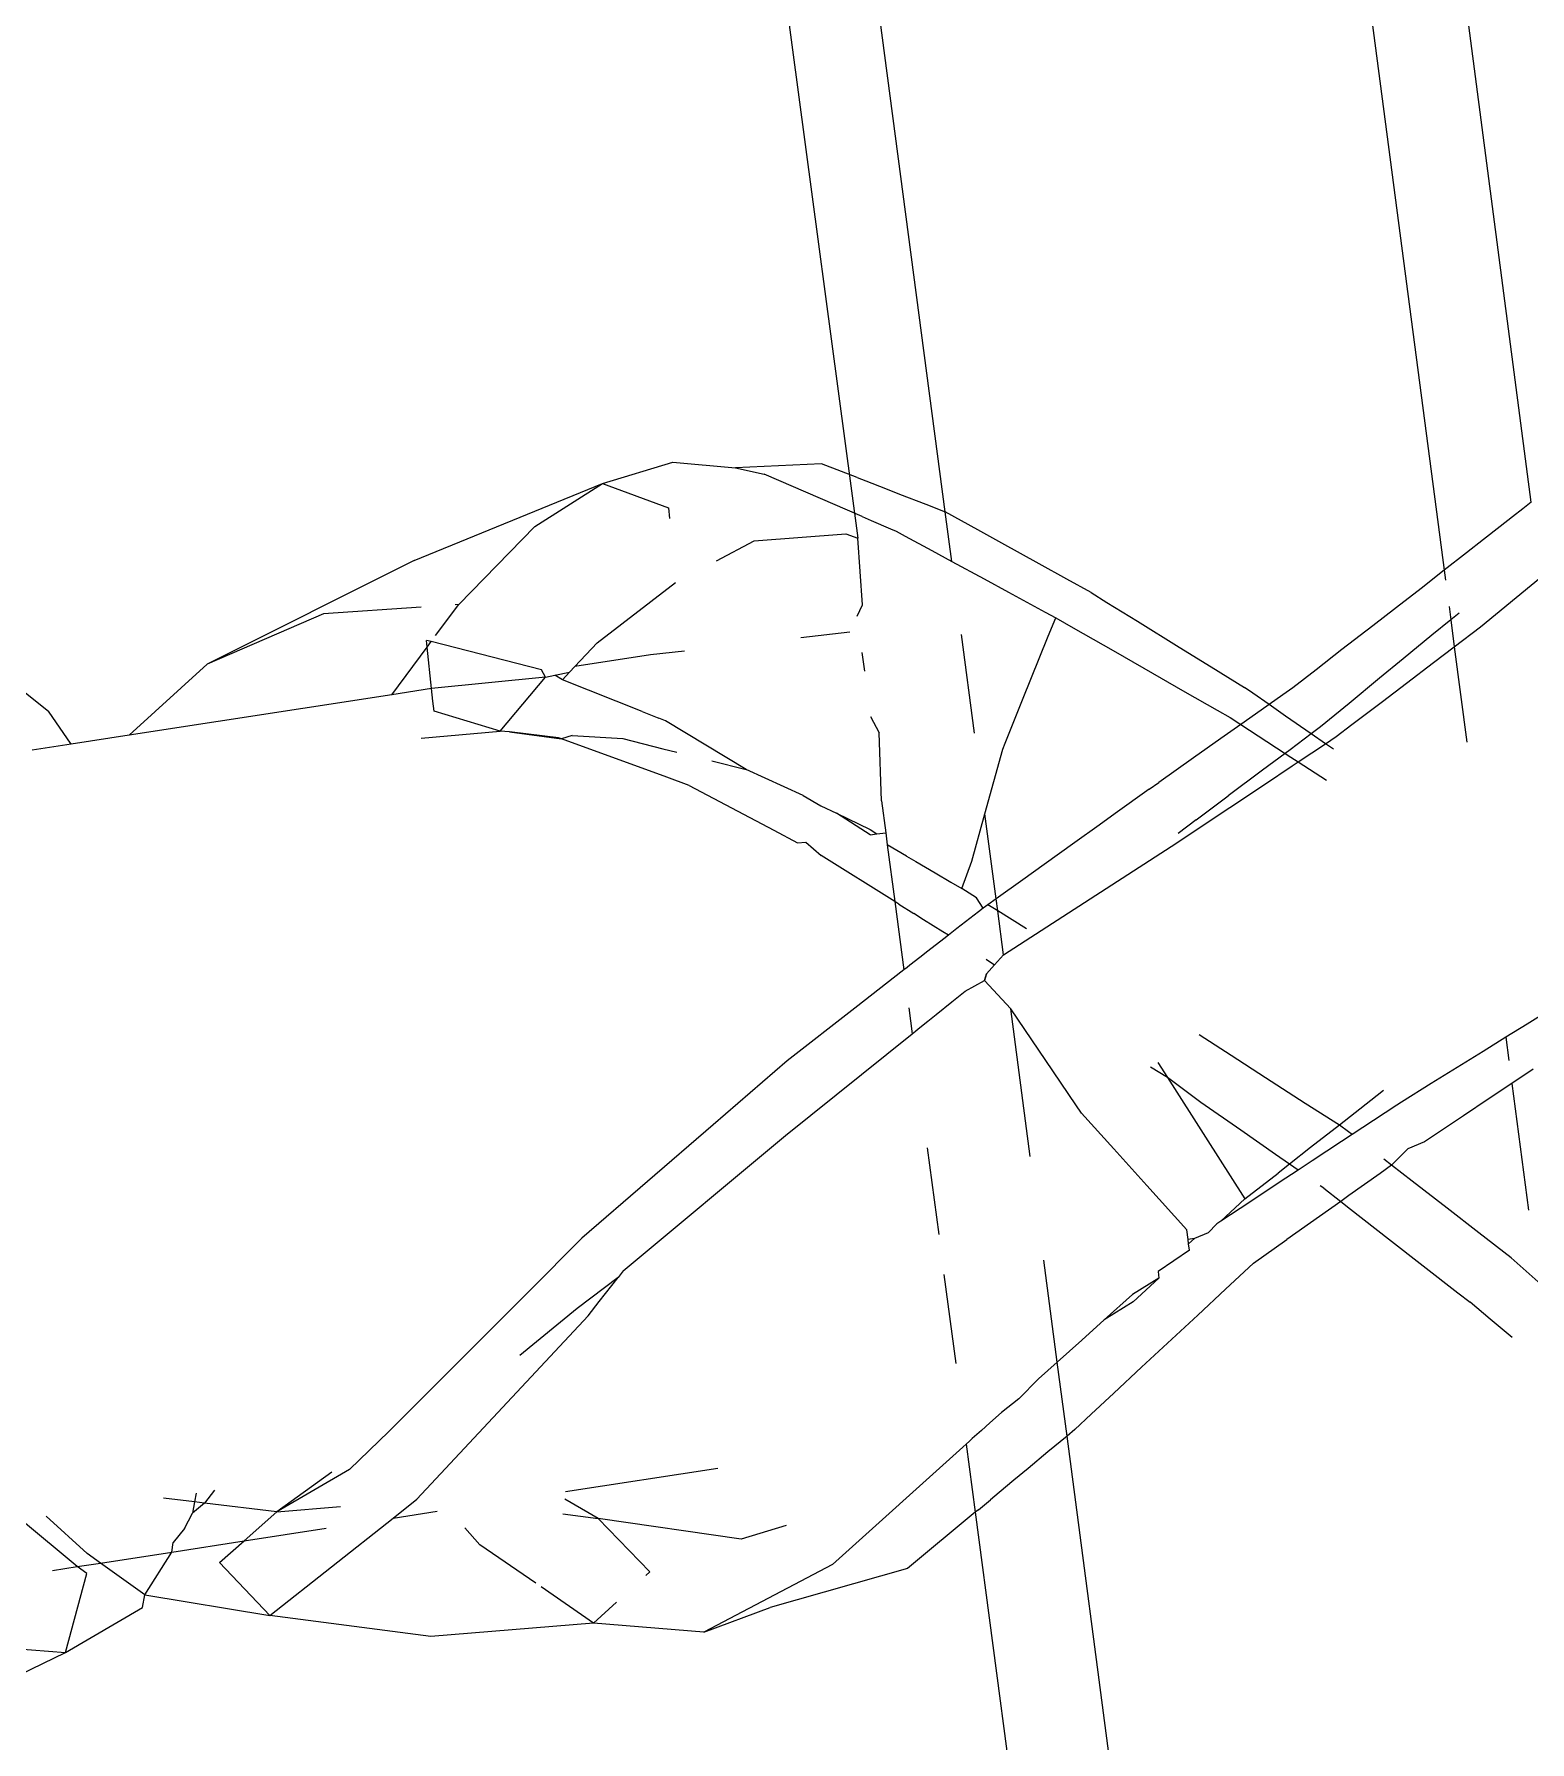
# Model space of a CAD drawing. Header units: inches. Extents: x 3324238 to 135265466, y -1036581 to 20094598.
# Drawn here: x 3354733.42 to 3354733.863, y -519081.742 to -519081.236 of the extents above; entities that cross this region are included whole.
import ezdxf

# ---------------------------------------------------------------- set-up
doc = ezdxf.new("R2010")
doc.units = ezdxf.units.IN
doc.header["$MEASUREMENT"] = 0
doc.layers.add('FURNITURE', color=32, linetype='Continuous', lineweight=13)

msp = doc.modelspace()

# ---------------------------------------------------------------- linework, layer by layer
for p, q in [((3354733.59361, -519079.54498, 0.00267), (3354733.8374, -519081.39483, 0.00267)), ((3354733.86313, -519081.37469, 0.00267), (3354733.6233, -519079.54168, 0.00267)), ((3354733.42058, -519079.56423, 0.00267), (3354733.6638, -519081.38536, 0.00267)), ((3354733.68965, -519081.37749, 0.00267), (3354733.45027, -519079.56092, 0.00267)), ((3354733.58827, -519081.36919, 0.00267), (3354733.60904, -519081.36285, 0.00267)), ((3354733.60904, -519081.36285, 0.00267), (3354733.62756, -519081.36447, 0.00267)), ((3354733.65308, -519081.36329, 0.00267), (3354733.62756, -519081.36447, 0.00267)), ((3354733.62756, -519081.36447, 0.00267), (3354733.63613, -519081.36638, 0.00267)), ((3354733.66359, -519081.36737, 0.00267), (3354733.65308, -519081.36329, 0.00267)), ((3354733.53245, -519081.39191, 0.00267), (3354733.58827, -519081.36919, 0.00267)), ((3354733.56817, -519081.38189, 0.00267), (3354733.58827, -519081.36919, 0.00267)), ((3354733.58827, -519081.36919, 0.00267), (3354733.60774, -519081.37631, 0.00267)), ((3354733.6651, -519081.37893, 0.00267), (3354733.63613, -519081.36638, 0.00267)), ((3354733.66359, -519081.36737, 0.00267), (3354733.66618, -519081.36837, 0.00267)), ((3354733.66618, -519081.36837, 0.00267), (3354733.67198, -519081.37062, 0.00267)), ((3354733.67198, -519081.37062, 0.00267), (3354733.6762, -519081.37226, 0.00267)), ((3354733.6762, -519081.37226, 0.00267), (3354733.68398, -519081.37528, 0.00267)), ((3354733.86313, -519081.37469, 0.00267), (3354733.86065, -519081.37663, 0.00267)), ((3354733.60774, -519081.37631, 0.00267), (3354733.60804, -519081.37947, 0.00267)), ((3354733.6651, -519081.37893, 0.00267), (3354733.66772, -519081.38006, 0.00267)), ((3354733.68398, -519081.37528, 0.00267), (3354733.68965, -519081.37749, 0.00267)), ((3354733.69162, -519081.3922, 0.00267), (3354733.68965, -519081.37749, 0.00267)), ((3354733.69935, -519081.38286, 0.00267), (3354733.68965, -519081.37749, 0.00267)), ((3354733.85761, -519081.37901, 0.00267), (3354733.85392, -519081.3819, 0.00267)), ((3354733.86065, -519081.37663, 0.00267), (3354733.85761, -519081.37901, 0.00267)), ((3354733.54568, -519081.40501, 0.00267), (3354733.56817, -519081.38189, 0.00267)), ((3354733.63314, -519081.38609, 0.00267), (3354733.66024, -519081.38401, 0.00267)), ((3354733.66024, -519081.38401, 0.00267), (3354733.6638, -519081.38536, 0.00267)), ((3354733.66772, -519081.38006, 0.00267), (3354733.67353, -519081.38258, 0.00267)), ((3354733.67353, -519081.38258, 0.00267), (3354733.67518, -519081.38329, 0.00267)), ((3354733.67518, -519081.38329, 0.00267), (3354733.67784, -519081.38474, 0.00267)), ((3354733.67784, -519081.38474, 0.00267), (3354733.68575, -519081.38902, 0.00267)), ((3354733.70649, -519081.38682, 0.00267), (3354733.69935, -519081.38286, 0.00267)), ((3354733.84811, -519081.41159, 0.00267), (3354733.88389, -519081.38214, 0.00267)), ((3354733.85392, -519081.3819, 0.00267), (3354733.849, -519081.38575, 0.00267)), ((3354733.62201, -519081.39203, 0.00267), (3354733.63314, -519081.38609, 0.00267)), ((3354733.66516, -519081.40504, 0.00267), (3354733.6638, -519081.38536, 0.00267)), ((3354733.68575, -519081.38902, 0.00267), (3354733.69162, -519081.3922, 0.00267)), ((3354733.71747, -519081.39291, 0.00267), (3354733.70649, -519081.38682, 0.00267)), ((3354733.84401, -519081.38966, 0.00267), (3354733.8374, -519081.39483, 0.00267)), ((3354733.849, -519081.38575, 0.00267), (3354733.84401, -519081.38966, 0.00267)), ((3354733.53245, -519081.39191, 0.00267), (3354733.47122, -519081.42258, 0.00267)), ((3354733.69162, -519081.3922, 0.00267), (3354733.70121, -519081.3974, 0.00267)), ((3354733.72567, -519081.39746, 0.00267), (3354733.71747, -519081.39291, 0.00267)), ((3354733.8374, -519081.39483, 0.00267), (3354733.83057, -519081.40018, 0.00267)), ((3354733.8374, -519081.39483, 0.00267), (3354733.83779, -519081.39774, 0.00267)), ((3354733.58668, -519081.41636, 0.00267), (3354733.60987, -519081.3985, 0.00267)), ((3354733.70121, -519081.3974, 0.00267), (3354733.7084, -519081.4013, 0.00267)), ((3354733.73286, -519081.40144, 0.00267), (3354733.72567, -519081.39746, 0.00267)), ((3354733.53885, -519081.41418, 0.00267), (3354733.54568, -519081.40501, 0.00267)), ((3354733.54568, -519081.40501, 0.00267), (3354733.54459, -519081.40508, 0.00267)), ((3354733.66362, -519081.40837, 0.00267), (3354733.66516, -519081.40504, 0.00267)), ((3354733.7084, -519081.4013, 0.00267), (3354733.7193, -519081.4072, 0.00267)), ((3354733.73286, -519081.40144, 0.00267), (3354733.73757, -519081.40435, 0.00267)), ((3354733.73757, -519081.40435, 0.00267), (3354733.74661, -519081.40994, 0.00267)), ((3354733.83057, -519081.40018, 0.00267), (3354733.82327, -519081.40583, 0.00267)), ((3354733.50567, -519081.40771, 0.00267), (3354733.47122, -519081.42258, 0.00267)), ((3354733.5346, -519081.40576, 0.00267), (3354733.50567, -519081.40771, 0.00267)), ((3354733.7193, -519081.4072, 0.00267), (3354733.72239, -519081.40888, 0.00267)), ((3354733.7202, -519081.41431, 0.00267), (3354733.72239, -519081.40888, 0.00267)), ((3354733.72239, -519081.40888, 0.00267), (3354733.72757, -519081.41185, 0.00267)), ((3354733.74661, -519081.40994, 0.00267), (3354733.75897, -519081.41758, 0.00267)), ((3354733.82327, -519081.40583, 0.00267), (3354733.81626, -519081.41126, 0.00267)), ((3354733.83934, -519081.40948, 0.00267), (3354733.83375, -519081.41401, 0.00267)), ((3354733.83882, -519081.40555, 0.00267), (3354733.83934, -519081.40948, 0.00267)), ((3354733.8418, -519081.40749, 0.00267), (3354733.83934, -519081.40948, 0.00267)), ((3354733.83934, -519081.40948, 0.00267), (3354733.84039, -519081.41746, 0.00267)), ((3354733.66141, -519081.41317, 0.00267), (3354733.64691, -519081.41483, 0.00267)), ((3354733.69831, -519081.44301, 0.00267), (3354733.69447, -519081.41387, 0.00267)), ((3354733.7126, -519081.43319, 0.00267), (3354733.7202, -519081.41431, 0.00267)), ((3354733.72757, -519081.41185, 0.00267), (3354733.73938, -519081.41861, 0.00267)), ((3354733.81626, -519081.41126, 0.00267), (3354733.80714, -519081.41833, 0.00267)), ((3354733.83375, -519081.41401, 0.00267), (3354733.82527, -519081.421, 0.00267)), ((3354733.84039, -519081.41746, 0.00267), (3354733.84811, -519081.41159, 0.00267)), ((3354733.52584, -519081.43167, 0.00267), (3354733.53634, -519081.41756, 0.00267)), ((3354733.53753, -519081.41595, 0.00267), (3354733.53612, -519081.4156, 0.00267)), ((3354733.53634, -519081.41756, 0.00267), (3354733.53612, -519081.4156, 0.00267)), ((3354733.53634, -519081.41756, 0.00267), (3354733.53753, -519081.41595, 0.00267)), ((3354733.53766, -519081.42985, 0.00267), (3354733.53634, -519081.41756, 0.00267)), ((3354733.57022, -519081.42426, 0.00267), (3354733.53753, -519081.41595, 0.00267)), ((3354733.58005, -519081.42333, 0.00267), (3354733.58668, -519081.41636, 0.00267)), ((3354733.6024, -519081.41989, 0.00267), (3354733.58005, -519081.42333, 0.00267)), ((3354733.61247, -519081.41874, 0.00267), (3354733.6024, -519081.41989, 0.00267)), ((3354733.66504, -519081.41913, 0.00267), (3354733.66578, -519081.4247, 0.00267)), ((3354733.73938, -519081.41861, 0.00267), (3354733.74844, -519081.4238, 0.00267)), ((3354733.75897, -519081.41758, 0.00267), (3354733.76846, -519081.42345, 0.00267)), ((3354733.80714, -519081.41833, 0.00267), (3354733.79949, -519081.42426, 0.00267)), ((3354733.83419, -519081.42218, 0.00267), (3354733.84039, -519081.41746, 0.00267)), ((3354733.84039, -519081.41746, 0.00267), (3354733.84411, -519081.44567, 0.00267)), ((3354733.40439, -519081.42081, 0.00267), (3354733.4242, -519081.43649, 0.00267)), ((3354733.4481, -519081.44363, 0.00267), (3354733.47122, -519081.42258, 0.00267)), ((3354733.57134, -519081.42649, 0.00267), (3354733.57022, -519081.42426, 0.00267)), ((3354733.57416, -519081.42589, 0.00267), (3354733.57848, -519081.42497, 0.00267)), ((3354733.57635, -519081.42722, 0.00267), (3354733.57848, -519081.42497, 0.00267)), ((3354733.57848, -519081.42497, 0.00267), (3354733.58005, -519081.42333, 0.00267)), ((3354733.74844, -519081.4238, 0.00267), (3354733.76065, -519081.43079, 0.00267)), ((3354733.76846, -519081.42345, 0.00267), (3354733.77827, -519081.42952, 0.00267)), ((3354733.79949, -519081.42426, 0.00267), (3354733.79259, -519081.42961, 0.00267)), ((3354733.82527, -519081.421, 0.00267), (3354733.81825, -519081.4268, 0.00267)), ((3354733.82622, -519081.42824, 0.00267), (3354733.83419, -519081.42218, 0.00267)), ((3354733.53766, -519081.42985, 0.00267), (3354733.52584, -519081.43167, 0.00267)), ((3354733.57134, -519081.42649, 0.00267), (3354733.53766, -519081.42985, 0.00267)), ((3354733.53806, -519081.43356, 0.00267), (3354733.53766, -519081.42985, 0.00267)), ((3354733.55798, -519081.44246, 0.00267), (3354733.57134, -519081.42649, 0.00267)), ((3354733.57134, -519081.42649, 0.00267), (3354733.57416, -519081.42589, 0.00267)), ((3354733.57635, -519081.42722, 0.00267), (3354733.57416, -519081.42589, 0.00267)), ((3354733.59999, -519081.43659, 0.00267), (3354733.57635, -519081.42722, 0.00267)), ((3354733.78076, -519081.43125, 0.00267), (3354733.77827, -519081.42952, 0.00267)), ((3354733.79259, -519081.42961, 0.00267), (3354733.78961, -519081.43171, 0.00267)), ((3354733.81825, -519081.4268, 0.00267), (3354733.80923, -519081.43423, 0.00267)), ((3354733.81912, -519081.43364, 0.00267), (3354733.82622, -519081.42824, 0.00267)), ((3354733.52584, -519081.43167, 0.00267), (3354733.4481, -519081.44363, 0.00267)), ((3354733.53838, -519081.43656, 0.00267), (3354733.53806, -519081.43356, 0.00267)), ((3354733.70744, -519081.446, 0.00267), (3354733.7126, -519081.43319, 0.00267)), ((3354733.76065, -519081.43079, 0.00267), (3354733.77014, -519081.43623, 0.00267)), ((3354733.78555, -519081.43458, 0.00267), (3354733.78076, -519081.43125, 0.00267)), ((3354733.78555, -519081.43458, 0.00267), (3354733.78154, -519081.43741, 0.00267)), ((3354733.78961, -519081.43171, 0.00267), (3354733.78555, -519081.43458, 0.00267)), ((3354733.79043, -519081.43798, 0.00267), (3354733.78555, -519081.43458, 0.00267)), ((3354733.80923, -519081.43423, 0.00267), (3354733.80081, -519081.44118, 0.00267)), ((3354733.81006, -519081.44053, 0.00267), (3354733.81912, -519081.43364, 0.00267)), ((3354733.43096, -519081.44627, 0.00267), (3354733.4242, -519081.43649, 0.00267)), ((3354733.55798, -519081.44246, 0.00267), (3354733.53838, -519081.43656, 0.00267)), ((3354733.59999, -519081.43659, 0.00267), (3354733.60491, -519081.43863, 0.00267)), ((3354733.60686, -519081.43944, 0.00267), (3354733.60491, -519081.43863, 0.00267)), ((3354733.63077, -519081.45385, 0.00267), (3354733.60686, -519081.43944, 0.00267)), ((3354733.66754, -519081.43807, 0.00267), (3354733.67016, -519081.44299, 0.00267)), ((3354733.77014, -519081.43623, 0.00267), (3354733.77399, -519081.43843, 0.00267)), ((3354733.77716, -519081.4405, 0.00267), (3354733.77125, -519081.44467, 0.00267)), ((3354733.77399, -519081.43843, 0.00267), (3354733.77716, -519081.4405, 0.00267)), ((3354733.78154, -519081.43741, 0.00267), (3354733.77716, -519081.4405, 0.00267)), ((3354733.77716, -519081.4405, 0.00267), (3354733.78236, -519081.44388, 0.00267)), ((3354733.79803, -519081.44327, 0.00267), (3354733.79043, -519081.43798, 0.00267)), ((3354733.80541, -519081.44407, 0.00267), (3354733.81006, -519081.44053, 0.00267)), ((3354733.4481, -519081.44363, 0.00267), (3354733.43096, -519081.44627, 0.00267)), ((3354733.5346, -519081.44452, 0.00267), (3354733.55798, -519081.44246, 0.00267)), ((3354733.56075, -519081.44263, 0.00267), (3354733.55798, -519081.44246, 0.00267)), ((3354733.57517, -519081.44439, 0.00267), (3354733.56075, -519081.44263, 0.00267)), ((3354733.56075, -519081.44263, 0.00267), (3354733.57611, -519081.44474, 0.00267)), ((3354733.57611, -519081.44474, 0.00267), (3354733.57517, -519081.44439, 0.00267)), ((3354733.57927, -519081.44375, 0.00267), (3354733.57611, -519081.44474, 0.00267)), ((3354733.60725, -519081.45611, 0.00267), (3354733.57611, -519081.44474, 0.00267)), ((3354733.57927, -519081.44375, 0.00267), (3354733.59425, -519081.44466, 0.00267)), ((3354733.59425, -519081.44466, 0.00267), (3354733.60611, -519081.44764, 0.00267)), ((3354733.67084, -519081.46311, 0.00267), (3354733.67016, -519081.44299, 0.00267)), ((3354733.77125, -519081.44467, 0.00267), (3354733.76314, -519081.4504, 0.00267)), ((3354733.78236, -519081.44388, 0.00267), (3354733.79031, -519081.44904, 0.00267)), ((3354733.79803, -519081.44327, 0.00267), (3354733.79175, -519081.44796, 0.00267)), ((3354733.80081, -519081.44118, 0.00267), (3354733.79803, -519081.44327, 0.00267)), ((3354733.80228, -519081.44616, 0.00267), (3354733.79803, -519081.44327, 0.00267)), ((3354733.80228, -519081.44616, 0.00267), (3354733.80541, -519081.44407, 0.00267)), ((3354733.43096, -519081.44627, 0.00267), (3354733.4194, -519081.44804, 0.00267)), ((3354733.60611, -519081.44764, 0.00267), (3354733.61028, -519081.44869, 0.00267)), ((3354733.70146, -519081.46688, 0.00267), (3354733.70673, -519081.44776, 0.00267)), ((3354733.70673, -519081.44776, 0.00267), (3354733.70744, -519081.446, 0.00267)), ((3354733.76314, -519081.4504, 0.00267), (3354733.7529, -519081.45763, 0.00267)), ((3354733.79031, -519081.44904, 0.00267), (3354733.78365, -519081.45402, 0.00267)), ((3354733.79175, -519081.44796, 0.00267), (3354733.79031, -519081.44904, 0.00267)), ((3354733.79031, -519081.44904, 0.00267), (3354733.79204, -519081.45017, 0.00267)), ((3354733.79204, -519081.45017, 0.00267), (3354733.79417, -519081.45155, 0.00267)), ((3354733.79417, -519081.45155, 0.00267), (3354733.80228, -519081.44616, 0.00267)), ((3354733.80459, -519081.44783, 0.00267), (3354733.80228, -519081.44616, 0.00267)), ((3354733.62058, -519081.45128, 0.00267), (3354733.63077, -519081.45385, 0.00267)), ((3354733.64763, -519081.46146, 0.00267), (3354733.63077, -519081.45385, 0.00267)), ((3354733.78365, -519081.45402, 0.00267), (3354733.77349, -519081.46163, 0.00267)), ((3354733.78418, -519081.4582, 0.00267), (3354733.79238, -519081.45274, 0.00267)), ((3354733.79238, -519081.45274, 0.00267), (3354733.79417, -519081.45155, 0.00267)), ((3354733.79417, -519081.45155, 0.00267), (3354733.80257, -519081.45701, 0.00267)), ((3354733.61392, -519081.45855, 0.00267), (3354733.60725, -519081.45611, 0.00267)), ((3354733.61392, -519081.45855, 0.00267), (3354733.63894, -519081.47181, 0.00267)), ((3354733.75009, -519081.45961, 0.00267), (3354733.74004, -519081.46682, 0.00267)), ((3354733.75009, -519081.45961, 0.00267), (3354733.7529, -519081.45763, 0.00267)), ((3354733.77393, -519081.46503, 0.00267), (3354733.78418, -519081.4582, 0.00267)), ((3354733.64763, -519081.46146, 0.00267), (3354733.65285, -519081.46452, 0.00267)), ((3354733.65285, -519081.46452, 0.00267), (3354733.65747, -519081.46676, 0.00267)), ((3354733.67084, -519081.46311, 0.00267), (3354733.67209, -519081.47258, 0.00267)), ((3354733.764, -519081.46873, 0.00267), (3354733.77349, -519081.46163, 0.00267)), ((3354733.7657, -519081.47051, 0.00267), (3354733.77393, -519081.46503, 0.00267)), ((3354733.65747, -519081.46676, 0.00267), (3354733.66751, -519081.47161, 0.00267)), ((3354733.66746, -519081.47311, 0.00267), (3354733.65747, -519081.46676, 0.00267)), ((3354733.69759, -519081.48091, 0.00267), (3354733.70146, -519081.46688, 0.00267)), ((3354733.70478, -519081.49209, 0.00267), (3354733.70146, -519081.46688, 0.00267)), ((3354733.73526, -519081.47024, 0.00267), (3354733.72801, -519081.47544, 0.00267)), ((3354733.74004, -519081.46682, 0.00267), (3354733.73526, -519081.47024, 0.00267)), ((3354733.764, -519081.46873, 0.00267), (3354733.75868, -519081.4727, 0.00267)), ((3354733.75971, -519081.4745, 0.00267), (3354733.7657, -519081.47051, 0.00267)), ((3354733.63894, -519081.47181, 0.00267), (3354733.64599, -519081.47555, 0.00267)), ((3354733.64599, -519081.47555, 0.00267), (3354733.64838, -519081.47528, 0.00267)), ((3354733.64838, -519081.47528, 0.00267), (3354733.65298, -519081.47926, 0.00267)), ((3354733.66746, -519081.47311, 0.00267), (3354733.66947, -519081.47288, 0.00267)), ((3354733.66751, -519081.47161, 0.00267), (3354733.66947, -519081.47288, 0.00267)), ((3354733.66947, -519081.47288, 0.00267), (3354733.67209, -519081.47258, 0.00267)), ((3354733.67209, -519081.47258, 0.00267), (3354733.67255, -519081.47609, 0.00267)), ((3354733.72801, -519081.47544, 0.00267), (3354733.71902, -519081.48188, 0.00267)), ((3354733.75654, -519081.47661, 0.00267), (3354733.75971, -519081.4745, 0.00267)), ((3354733.67477, -519081.49291, 0.00267), (3354733.65298, -519081.47926, 0.00267)), ((3354733.67255, -519081.47609, 0.00267), (3354733.67477, -519081.49291, 0.00267)), ((3354733.6782, -519081.47941, 0.00267), (3354733.67255, -519081.47609, 0.00267)), ((3354733.6782, -519081.47941, 0.00267), (3354733.68103, -519081.48108, 0.00267)), ((3354733.69459, -519081.48904, 0.00267), (3354733.69759, -519081.48091, 0.00267)), ((3354733.70696, -519081.50866, 0.00267), (3354733.75654, -519081.47661, 0.00267)), ((3354733.68103, -519081.48108, 0.00267), (3354733.68672, -519081.48442, 0.00267)), ((3354733.68672, -519081.48442, 0.00267), (3354733.69134, -519081.48712, 0.00267)), ((3354733.71902, -519081.48188, 0.00267), (3354733.71263, -519081.48646, 0.00267)), ((3354733.69134, -519081.48712, 0.00267), (3354733.69459, -519081.48904, 0.00267)), ((3354733.69899, -519081.49178, 0.00267), (3354733.69459, -519081.48904, 0.00267)), ((3354733.71263, -519081.48646, 0.00267), (3354733.70478, -519081.49209, 0.00267)), ((3354733.67477, -519081.49291, 0.00267), (3354733.67743, -519081.51314, 0.00267)), ((3354733.67595, -519081.49365, 0.00267), (3354733.67477, -519081.49291, 0.00267)), ((3354733.67595, -519081.49365, 0.00267), (3354733.68043, -519081.49646, 0.00267)), ((3354733.69952, -519081.49594, 0.00267), (3354733.69315, -519081.5009, 0.00267)), ((3354733.7009, -519081.49487, 0.00267), (3354733.69899, -519081.49178, 0.00267)), ((3354733.7009, -519081.49487, 0.00267), (3354733.69952, -519081.49594, 0.00267)), ((3354733.70232, -519081.49385, 0.00267), (3354733.7009, -519081.49487, 0.00267)), ((3354733.70478, -519081.49209, 0.00267), (3354733.70232, -519081.49385, 0.00267)), ((3354733.70525, -519081.49568, 0.00267), (3354733.70232, -519081.49385, 0.00267)), ((3354733.70525, -519081.49568, 0.00267), (3354733.70478, -519081.49209, 0.00267)), ((3354733.70696, -519081.50866, 0.00267), (3354733.70525, -519081.49568, 0.00267)), ((3354733.71373, -519081.50096, 0.00267), (3354733.70525, -519081.49568, 0.00267)), ((3354733.6833, -519081.49826, 0.00267), (3354733.68043, -519081.49646, 0.00267)), ((3354733.68898, -519081.50182, 0.00267), (3354733.6833, -519081.49826, 0.00267)), ((3354733.69315, -519081.5009, 0.00267), (3354733.69064, -519081.50286, 0.00267)), ((3354733.68925, -519081.50394, 0.00267), (3354733.68453, -519081.50761, 0.00267)), ((3354733.69064, -519081.50286, 0.00267), (3354733.68898, -519081.50182, 0.00267)), ((3354733.69064, -519081.50286, 0.00267), (3354733.68925, -519081.50394, 0.00267)), ((3354733.68213, -519081.50949, 0.00267), (3354733.67922, -519081.51175, 0.00267)), ((3354733.68453, -519081.50761, 0.00267), (3354733.68213, -519081.50949, 0.00267)), ((3354733.70178, -519081.50999, 0.00267), (3354733.70432, -519081.51166, 0.00267)), ((3354733.70432, -519081.51166, 0.00267), (3354733.70696, -519081.50866, 0.00267)), ((3354733.67743, -519081.51314, 0.00267), (3354733.66295, -519081.52442, 0.00267)), ((3354733.67841, -519081.51238, 0.00267), (3354733.67743, -519081.51314, 0.00267)), ((3354733.67922, -519081.51175, 0.00267), (3354733.67841, -519081.51238, 0.00267)), ((3354733.69559, -519081.51943, 0.00267), (3354733.70133, -519081.5163, 0.00267)), ((3354733.70189, -519081.51433, 0.00267), (3354733.70133, -519081.5163, 0.00267)), ((3354733.70133, -519081.5163, 0.00267), (3354733.70189, -519081.51433, 0.00267)), ((3354733.70907, -519081.52464, 0.00267), (3354733.70133, -519081.5163, 0.00267)), ((3354733.70189, -519081.51433, 0.00267), (3354733.70432, -519081.51166, 0.00267)), ((3354733.69167, -519081.52258, 0.00267), (3354733.69559, -519081.51943, 0.00267)), ((3354733.66295, -519081.52442, 0.00267), (3354733.64286, -519081.54006, 0.00267)), ((3354733.67891, -519081.52435, 0.00267), (3354733.67992, -519081.53201, 0.00267)), ((3354733.68458, -519081.52827, 0.00267), (3354733.687, -519081.52633, 0.00267)), ((3354733.687, -519081.52633, 0.00267), (3354733.69167, -519081.52258, 0.00267)), ((3354733.71484, -519081.5684, 0.00267), (3354733.70907, -519081.52464, 0.00267)), ((3354733.71948, -519081.53996, 0.00267), (3354733.70907, -519081.52464, 0.00267)), ((3354733.86745, -519081.52574, 0.00267), (3354733.86198, -519081.52914, 0.00267)), ((3354733.67992, -519081.53201, 0.00267), (3354733.68089, -519081.53123, 0.00267)), ((3354733.68089, -519081.53123, 0.00267), (3354733.68171, -519081.53058, 0.00267)), ((3354733.68171, -519081.53058, 0.00267), (3354733.68458, -519081.52827, 0.00267)), ((3354733.86198, -519081.52914, 0.00267), (3354733.85563, -519081.53308, 0.00267)), ((3354733.64237, -519081.56214, 0.00267), (3354733.67992, -519081.53201, 0.00267)), ((3354733.77433, -519081.53847, 0.00267), (3354733.76489, -519081.53233, 0.00267)), ((3354733.85563, -519081.53308, 0.00267), (3354733.84894, -519081.53724, 0.00267)), ((3354733.85563, -519081.53308, 0.00267), (3354733.85653, -519081.53991, 0.00267)), ((3354733.64286, -519081.54006, 0.00267), (3354733.62101, -519081.55896, 0.00267)), ((3354733.7284, -519081.55307, 0.00267), (3354733.71948, -519081.53996, 0.00267)), ((3354733.75259, -519081.5405, 0.00267), (3354733.75547, -519081.54502, 0.00267)), ((3354733.78448, -519081.54507, 0.00267), (3354733.77433, -519081.53847, 0.00267)), ((3354733.84894, -519081.53724, 0.00267), (3354733.84122, -519081.54203, 0.00267)), ((3354733.75547, -519081.54502, 0.00267), (3354733.75043, -519081.54193, 0.00267)), ((3354733.75547, -519081.54502, 0.00267), (3354733.76674, -519081.56266, 0.00267)), ((3354733.76538, -519081.55237, 0.00267), (3354733.75547, -519081.54502, 0.00267)), ((3354733.79619, -519081.55269, 0.00267), (3354733.78448, -519081.54507, 0.00267)), ((3354733.84122, -519081.54203, 0.00267), (3354733.83356, -519081.54678, 0.00267)), ((3354733.8637, -519081.54252, 0.00267), (3354733.85742, -519081.54673, 0.00267)), ((3354733.81945, -519081.54886, 0.00267), (3354733.81572, -519081.55177, 0.00267)), ((3354733.83356, -519081.54678, 0.00267), (3354733.82478, -519081.55223, 0.00267)), ((3354733.85073, -519081.55122, 0.00267), (3354733.8431, -519081.55633, 0.00267)), ((3354733.85742, -519081.54673, 0.00267), (3354733.85073, -519081.55122, 0.00267)), ((3354733.85742, -519081.54673, 0.00267), (3354733.86236, -519081.5842, 0.00267)), ((3354733.73004, -519081.55548, 0.00267), (3354733.7284, -519081.55307, 0.00267)), ((3354733.73958, -519081.56607, 0.00267), (3354733.73004, -519081.55548, 0.00267)), ((3354733.77715, -519081.56058, 0.00267), (3354733.76538, -519081.55237, 0.00267)), ((3354733.80639, -519081.55906, 0.00267), (3354733.79619, -519081.55269, 0.00267)), ((3354733.81572, -519081.55177, 0.00267), (3354733.80639, -519081.55906, 0.00267)), ((3354733.82335, -519081.55313, 0.00267), (3354733.81647, -519081.55767, 0.00267)), ((3354733.82478, -519081.55223, 0.00267), (3354733.82335, -519081.55313, 0.00267)), ((3354733.8431, -519081.55633, 0.00267), (3354733.83544, -519081.56147, 0.00267)), ((3354733.62101, -519081.55896, 0.00267), (3354733.58216, -519081.59256, 0.00267)), ((3354733.78748, -519081.56779, 0.00267), (3354733.77715, -519081.56058, 0.00267)), ((3354733.80639, -519081.55906, 0.00267), (3354733.79785, -519081.56573, 0.00267)), ((3354733.8091, -519081.56108, 0.00267), (3354733.80639, -519081.55906, 0.00267)), ((3354733.81011, -519081.56186, 0.00267), (3354733.8091, -519081.56108, 0.00267)), ((3354733.81647, -519081.55767, 0.00267), (3354733.81011, -519081.56186, 0.00267)), ((3354733.83544, -519081.56147, 0.00267), (3354733.83159, -519081.56405, 0.00267)), ((3354733.59439, -519081.60221, 0.00267), (3354733.64237, -519081.56214, 0.00267)), ((3354733.68437, -519081.56582, 0.00267), (3354733.68775, -519081.59142, 0.00267)), ((3354733.74932, -519081.5769, 0.00267), (3354733.73958, -519081.56607, 0.00267)), ((3354733.76674, -519081.56266, 0.00267), (3354733.7784, -519081.58092, 0.00267)), ((3354733.79785, -519081.56573, 0.00267), (3354733.79156, -519081.57064, 0.00267)), ((3354733.80703, -519081.5639, 0.00267), (3354733.79835, -519081.56963, 0.00267)), ((3354733.81011, -519081.56186, 0.00267), (3354733.80703, -519081.5639, 0.00267)), ((3354733.82662, -519081.56613, 0.00267), (3354733.82184, -519081.57095, 0.00267)), ((3354733.83159, -519081.56405, 0.00267), (3354733.82662, -519081.56613, 0.00267)), ((3354733.79156, -519081.57064, 0.00267), (3354733.78748, -519081.56779, 0.00267)), ((3354733.79156, -519081.57064, 0.00267), (3354733.7882, -519081.57327, 0.00267)), ((3354733.79412, -519081.57242, 0.00267), (3354733.79156, -519081.57064, 0.00267)), ((3354733.79835, -519081.56963, 0.00267), (3354733.79412, -519081.57242, 0.00267)), ((3354733.82184, -519081.57095, 0.00267), (3354733.81847, -519081.57334, 0.00267)), ((3354733.82184, -519081.57095, 0.00267), (3354733.81949, -519081.56913, 0.00267)), ((3354733.82787, -519081.57561, 0.00267), (3354733.82184, -519081.57095, 0.00267)), ((3354733.76121, -519081.5901, 0.00267), (3354733.74932, -519081.5769, 0.00267)), ((3354733.7784, -519081.58092, 0.00267), (3354733.7882, -519081.57327, 0.00267)), ((3354733.78857, -519081.57609, 0.00267), (3354733.77985, -519081.58184, 0.00267)), ((3354733.79412, -519081.57242, 0.00267), (3354733.78857, -519081.57609, 0.00267)), ((3354733.81847, -519081.57334, 0.00267), (3354733.80914, -519081.57994, 0.00267)), ((3354733.83827, -519081.58367, 0.00267), (3354733.82787, -519081.57561, 0.00267)), ((3354733.7784, -519081.58092, 0.00267), (3354733.77123, -519081.58753, 0.00267)), ((3354733.77985, -519081.58184, 0.00267), (3354733.77123, -519081.58753, 0.00267)), ((3354733.80675, -519081.58164, 0.00267), (3354733.80044, -519081.58611, 0.00267)), ((3354733.80178, -519081.57777, 0.00267), (3354733.8007, -519081.57702, 0.00267)), ((3354733.80178, -519081.57777, 0.00267), (3354733.80675, -519081.58164, 0.00267)), ((3354733.80914, -519081.57994, 0.00267), (3354733.80675, -519081.58164, 0.00267)), ((3354733.80675, -519081.58164, 0.00267), (3354733.80967, -519081.58392, 0.00267)), ((3354733.80044, -519081.58611, 0.00267), (3354733.79079, -519081.59294, 0.00267)), ((3354733.80967, -519081.58392, 0.00267), (3354733.82093, -519081.59269, 0.00267)), ((3354733.84767, -519081.59094, 0.00267), (3354733.83827, -519081.58367, 0.00267)), ((3354733.76157, -519081.59292, 0.00267), (3354733.76121, -519081.5901, 0.00267)), ((3354733.76753, -519081.59094, 0.00267), (3354733.7635, -519081.59264, 0.00267)), ((3354733.77011, -519081.58827, 0.00267), (3354733.76753, -519081.59094, 0.00267)), ((3354733.77123, -519081.58753, 0.00267), (3354733.77011, -519081.58827, 0.00267)), ((3354733.85723, -519081.59835, 0.00267), (3354733.84767, -519081.59094, 0.00267)), ((3354733.58216, -519081.59256, 0.00267), (3354733.56648, -519081.60823, 0.00267)), ((3354733.76197, -519081.59608, 0.00267), (3354733.75268, -519081.60238, 0.00267)), ((3354733.7635, -519081.59264, 0.00267), (3354733.76157, -519081.59292, 0.00267)), ((3354733.76174, -519081.59423, 0.00267), (3354733.76157, -519081.59292, 0.00267)), ((3354733.7635, -519081.59264, 0.00267), (3354733.76174, -519081.59423, 0.00267)), ((3354733.76197, -519081.59608, 0.00267), (3354733.76174, -519081.59423, 0.00267)), ((3354733.78096, -519081.59991, 0.00267), (3354733.79079, -519081.59294, 0.00267)), ((3354733.82093, -519081.59269, 0.00267), (3354733.83117, -519081.60067, 0.00267)), ((3354733.59439, -519081.60221, 0.00267), (3354733.59286, -519081.60418, 0.00267)), ((3354733.72285, -519081.62922, 0.00267), (3354733.71887, -519081.59904, 0.00267)), ((3354733.78096, -519081.59991, 0.00267), (3354733.77266, -519081.60763, 0.00267)), ((3354733.83117, -519081.60067, 0.00267), (3354733.84146, -519081.6087, 0.00267)), ((3354733.86517, -519081.60548, 0.00267), (3354733.85723, -519081.59835, 0.00267)), ((3354733.59286, -519081.60418, 0.00267), (3354733.58072, -519081.61338, 0.00267)), ((3354733.58729, -519081.61132, 0.00267), (3354733.59286, -519081.60418, 0.00267)), ((3354733.68931, -519081.60328, 0.00267), (3354733.69279, -519081.62967, 0.00267)), ((3354733.75295, -519081.6044, 0.00267), (3354733.74508, -519081.60921, 0.00267)), ((3354733.75295, -519081.6044, 0.00267), (3354733.74536, -519081.6114, 0.00267)), ((3354733.75268, -519081.60238, 0.00267), (3354733.75295, -519081.6044, 0.00267)), ((3354733.56648, -519081.60823, 0.00267), (3354733.55242, -519081.62229, 0.00267)), ((3354733.584, -519081.61553, 0.00267), (3354733.58729, -519081.61132, 0.00267)), ((3354733.74508, -519081.60921, 0.00267), (3354733.73678, -519081.61668, 0.00267)), ((3354733.74536, -519081.6114, 0.00267), (3354733.73678, -519081.61668, 0.00267)), ((3354733.77266, -519081.60763, 0.00267), (3354733.76442, -519081.61531, 0.00267)), ((3354733.84146, -519081.6087, 0.00267), (3354733.84508, -519081.61151, 0.00267)), ((3354733.85104, -519081.61652, 0.00267), (3354733.84508, -519081.61151, 0.00267)), ((3354733.53332, -519081.6698, 0.00267), (3354733.584, -519081.61553, 0.00267)), ((3354733.58072, -519081.61338, 0.00267), (3354733.56372, -519081.62728, 0.00267)), ((3354733.73678, -519081.61668, 0.00267), (3354733.73009, -519081.62271, 0.00267)), ((3354733.76442, -519081.61531, 0.00267), (3354733.75548, -519081.62363, 0.00267)), ((3354733.85753, -519081.62197, 0.00267), (3354733.85104, -519081.61652, 0.00267)), ((3354733.55242, -519081.62229, 0.00267), (3354733.52496, -519081.64974, 0.00267)), ((3354733.73009, -519081.62271, 0.00267), (3354733.72285, -519081.62922, 0.00267)), ((3354733.75548, -519081.62363, 0.00267), (3354733.74783, -519081.63075, 0.00267)), ((3354733.72285, -519081.62922, 0.00267), (3354733.71733, -519081.63419, 0.00267)), ((3354733.72574, -519081.6511, 0.00267), (3354733.72285, -519081.62922, 0.00267)), ((3354733.74783, -519081.63075, 0.00267), (3354733.73964, -519081.63838, 0.00267)), ((3354733.71733, -519081.63419, 0.00267), (3354733.7115, -519081.6401, 0.00267)), ((3354733.7115, -519081.6401, 0.00267), (3354733.7063, -519081.64412, 0.00267)), ((3354733.73964, -519081.63838, 0.00267), (3354733.7329, -519081.64465, 0.00267)), ((3354733.70292, -519081.64716, 0.00267), (3354733.70038, -519081.64945, 0.00267)), ((3354733.7063, -519081.64412, 0.00267), (3354733.70292, -519081.64716, 0.00267)), ((3354733.7329, -519081.64465, 0.00267), (3354733.72804, -519081.64918, 0.00267)), ((3354733.52496, -519081.64974, 0.00267), (3354733.51339, -519081.66101, 0.00267)), ((3354733.69683, -519081.65265, 0.00267), (3354733.69593, -519081.65347, 0.00267)), ((3354733.69769, -519081.65187, 0.00267), (3354733.69683, -519081.65265, 0.00267)), ((3354733.70038, -519081.64945, 0.00267), (3354733.69769, -519081.65187, 0.00267)), ((3354733.72574, -519081.6511, 0.00267), (3354733.72011, -519081.65577, 0.00267)), ((3354733.72804, -519081.64918, 0.00267), (3354733.72574, -519081.6511, 0.00267)), ((3354733.95738, -519083.40878, 0.00267), (3354733.72574, -519081.6511, 0.00267)), ((3354733.69593, -519081.65347, 0.00267), (3354733.65636, -519081.68911, 0.00267)), ((3354733.69593, -519081.65347, 0.00267), (3354733.69858, -519081.67365, 0.00267)), ((3354733.72011, -519081.65577, 0.00267), (3354733.71421, -519081.66067, 0.00267)), ((3354733.51339, -519081.66101, 0.00267), (3354733.49188, -519081.67353, 0.00267)), ((3354733.50816, -519081.66182, 0.00267), (3354733.49188, -519081.67353, 0.00267)), ((3354733.57733, -519081.6675, 0.00267), (3354733.62234, -519081.66058, 0.00267)), ((3354733.71421, -519081.66067, 0.00267), (3354733.70998, -519081.66418, 0.00267)), ((3354733.4734, -519081.66716, 0.00267), (3354733.47042, -519081.67094, 0.00267)), ((3354733.70564, -519081.66779, 0.00267), (3354733.70305, -519081.66994, 0.00267)), ((3354733.70998, -519081.66418, 0.00267), (3354733.70564, -519081.66779, 0.00267)), ((3354733.4675, -519081.67059, 0.00267), (3354733.4583, -519081.66949, 0.00267)), ((3354733.4675, -519081.67059, 0.00267), (3354733.46689, -519081.67388, 0.00267)), ((3354733.47042, -519081.67094, 0.00267), (3354733.46689, -519081.67388, 0.00267)), ((3354733.46798, -519081.668, 0.00267), (3354733.4675, -519081.67059, 0.00267)), ((3354733.47042, -519081.67094, 0.00267), (3354733.4675, -519081.67059, 0.00267)), ((3354733.49188, -519081.67353, 0.00267), (3354733.47042, -519081.67094, 0.00267)), ((3354733.49188, -519081.67353, 0.00267), (3354733.51064, -519081.67191, 0.00267)), ((3354733.52629, -519081.67536, 0.00267), (3354733.53332, -519081.6698, 0.00267)), ((3354733.58699, -519081.67553, 0.00267), (3354733.57704, -519081.66977, 0.00267)), ((3354733.69949, -519081.6729, 0.00267), (3354733.69858, -519081.67365, 0.00267)), ((3354733.69949, -519081.6729, 0.00267), (3354733.70305, -519081.66994, 0.00267)), ((3354733.43275, -519081.68975, 0.00267), (3354733.41624, -519081.67596, 0.00267)), ((3354733.43565, -519081.68583, 0.00267), (3354733.42351, -519081.67484, 0.00267)), ((3354733.46447, -519081.67848, 0.00267), (3354733.46689, -519081.67388, 0.00267)), ((3354733.48212, -519081.68215, 0.00267), (3354733.49188, -519081.67353, 0.00267)), ((3354733.48977, -519081.70422, 0.00267), (3354733.52629, -519081.67536, 0.00267)), ((3354733.52629, -519081.67536, 0.00267), (3354733.53929, -519081.67336, 0.00267)), ((3354733.57647, -519081.67416, 0.00267), (3354733.58699, -519081.67553, 0.00267)), ((3354733.58699, -519081.67553, 0.00267), (3354733.60222, -519081.69134, 0.00267)), ((3354733.6293, -519081.68162, 0.00267), (3354733.58699, -519081.67553, 0.00267)), ((3354733.64258, -519081.67755, 0.00267), (3354733.6293, -519081.68162, 0.00267)), ((3354733.69858, -519081.67365, 0.00267), (3354733.67848, -519081.69035, 0.00267)), ((3354733.69858, -519081.67365, 0.00267), (3354733.92706, -519083.40731, 0.00267)), ((3354733.46079, -519081.68543, 0.00267), (3354733.48212, -519081.68215, 0.00267)), ((3354733.46079, -519081.68543, 0.00267), (3354733.46116, -519081.68266, 0.00267)), ((3354733.46447, -519081.67848, 0.00267), (3354733.46116, -519081.68266, 0.00267)), ((3354733.47491, -519081.68852, 0.00267), (3354733.48212, -519081.68215, 0.00267)), ((3354733.48212, -519081.68215, 0.00267), (3354733.50644, -519081.67841, 0.00267)), ((3354733.55194, -519081.68329, 0.00267), (3354733.54746, -519081.67823, 0.00267)), ((3354733.43965, -519081.68869, 0.00267), (3354733.43565, -519081.68583, 0.00267)), ((3354733.43965, -519081.68869, 0.00267), (3354733.46079, -519081.68543, 0.00267)), ((3354733.45277, -519081.69808, 0.00267), (3354733.46079, -519081.68543, 0.00267)), ((3354733.5685, -519081.69467, 0.00267), (3354733.55194, -519081.68329, 0.00267)), ((3354733.42541, -519081.69088, 0.00267), (3354733.43275, -519081.68975, 0.00267)), ((3354733.42932, -519081.71521, 0.00267), (3354733.43558, -519081.6918, 0.00267)), ((3354733.43275, -519081.68975, 0.00267), (3354733.43965, -519081.68869, 0.00267)), ((3354733.43558, -519081.6918, 0.00267), (3354733.43275, -519081.68975, 0.00267)), ((3354733.45277, -519081.69808, 0.00267), (3354733.43965, -519081.68869, 0.00267)), ((3354733.48977, -519081.70422, 0.00267), (3354733.47491, -519081.68852, 0.00267)), ((3354733.60222, -519081.69134, 0.00267), (3354733.60106, -519081.6924, 0.00267)), ((3354733.65636, -519081.68911, 0.00267), (3354733.61828, -519081.70914, 0.00267)), ((3354733.67848, -519081.69035, 0.00267), (3354733.63791, -519081.7019, 0.00267)), ((3354733.45209, -519081.7019, 0.00267), (3354733.45277, -519081.69808, 0.00267)), ((3354733.45277, -519081.69808, 0.00267), (3354733.48977, -519081.70422, 0.00267)), ((3354733.58562, -519081.70645, 0.00267), (3354733.57007, -519081.69575, 0.00267)), ((3354733.42932, -519081.71521, 0.00267), (3354733.45209, -519081.7019, 0.00267)), ((3354733.59238, -519081.70031, 0.00267), (3354733.58562, -519081.70645, 0.00267)), ((3354733.61828, -519081.70914, 0.00267), (3354733.63791, -519081.7019, 0.00267)), ((3354733.53741, -519081.71047, 0.00267), (3354733.48977, -519081.70422, 0.00267)), ((3354733.58562, -519081.70645, 0.00267), (3354733.53741, -519081.71047, 0.00267)), ((3354733.61828, -519081.70914, 0.00267), (3354733.58562, -519081.70645, 0.00267)), ((3354733.39774, -519081.71262, 0.00267), (3354733.42932, -519081.71521, 0.00267)), ((3354733.39094, -519081.73372, 0.00267), (3354733.42932, -519081.71521, 0.00267))]:
    msp.add_line(p, q)
at = {"layer": 'FURNITURE', "lineweight": 30}
msp.add_arc((3354732.75313, -519086.61744, 0.00267), 12.0161, 2.966283, 177.033717, dxfattribs=at)

doc.saveas('drawing.dxf')
